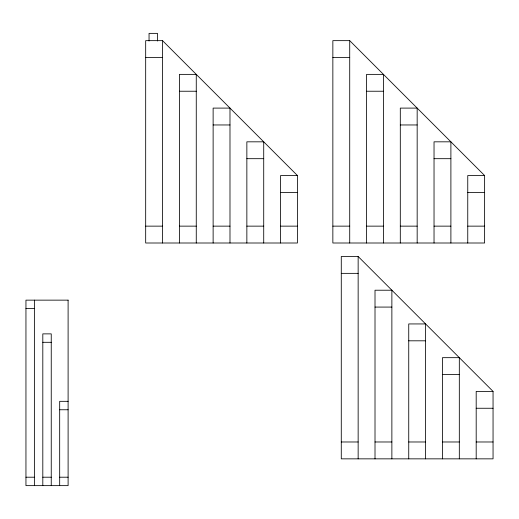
<?xml version="1.0" encoding="UTF-8"?>
<svg xmlns="http://www.w3.org/2000/svg" width="519" height="519" viewBox="0 0 519 519"><rect width="100%" height="100%" fill="white"/><g stroke="black" fill="none" stroke-linecap="round" stroke-linejoin="round"><path stroke-width="0.78" d="M162.538 40.651L145.677 40.651L145.677 243.002L297.439 243.002L297.439 175.552L162.538 40.651L162.538 243.002M349.715 40.651L332.854 40.651L332.854 243.002L484.616 243.002L484.616 175.552L349.715 40.651L349.715 243.002M145.677 57.512L162.538 57.512M332.854 57.512L349.715 57.512M179.399 91.234L196.266 91.234M366.576 91.234L383.444 91.234M213.127 124.962L229.988 124.962M400.305 124.962L417.166 124.962M246.856 158.684L263.717 158.684M434.033 158.684L450.894 158.684M297.439 175.552L280.578 175.552L280.578 243.002M484.616 175.552L467.755 175.552L467.755 243.002M280.578 192.413L297.439 192.413M467.755 192.413L484.616 192.413M145.677 226.141L162.538 226.141M179.399 226.141L196.266 226.141M213.127 226.141L229.988 226.141M246.856 226.141L263.717 226.141M280.578 226.141L297.439 226.141M332.854 226.141L349.715 226.141M366.576 226.141L383.444 226.141M400.305 226.141L417.166 226.141M434.033 226.141L450.894 226.141M467.755 226.141L484.616 226.141M358.149 256.49L341.281 256.49L341.281 458.848L493.05 458.848L493.05 391.391L358.149 256.49L358.149 458.848M341.281 273.357L358.149 273.357M375.01 307.079L391.871 307.079M25.95 308.578L34.384 308.578M408.738 340.808L425.599 340.808M42.811 342.306L51.245 342.306M442.46 374.53L459.321 374.53M493.05 391.391L476.189 391.391L476.189 458.848M68.106 401.323L59.679 401.323L59.679 485.635M476.189 408.258L493.05 408.258M59.679 409.757L68.106 409.757M341.281 441.98L358.149 441.98M375.01 441.98L391.871 441.98M408.738 441.98L425.599 441.98M442.46 441.98L459.321 441.98M476.189 441.98L493.05 441.98M25.95 477.208L34.384 477.208M42.811 477.208L51.245 477.208M59.679 477.208L68.106 477.208M459.321 458.848L459.321 357.669L442.46 357.669L442.46 458.848M450.894 243.002L450.894 141.823L434.033 141.823L434.033 243.002M425.599 458.848L425.599 323.94L408.738 323.94L408.738 458.848M417.166 243.002L417.166 108.101L400.305 108.101L400.305 243.002M391.871 458.848L391.871 290.218L375.01 290.218L375.01 458.848M383.444 243.002L383.444 74.373L366.576 74.373L366.576 243.002M263.717 243.002L263.717 141.823L246.856 141.823L246.856 243.002M229.988 243.002L229.988 108.101L213.127 108.101L213.127 243.002M196.266 243.002L196.266 74.373L179.399 74.373L179.399 243.002M157.478 41.027L157.478 33.365L149.05 33.365L149.05 41.027M51.245 485.635L51.245 333.873L42.811 333.873L42.811 485.635M34.384 300.144L34.384 485.635M68.106 300.144L25.95 300.144L25.95 485.635L68.106 485.635L68.106 300.144"/></g></svg>
